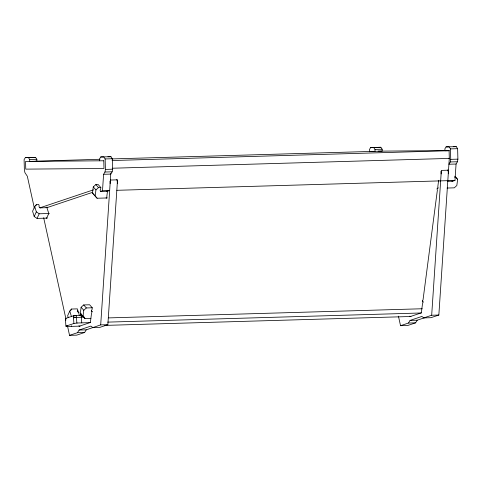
<?xml version="1.0" encoding="UTF-8"?>
<svg xmlns="http://www.w3.org/2000/svg" width="482" height="482" viewBox="0 0 482 482"><rect width="100%" height="100%" fill="white"/><g stroke="black" fill="none" stroke-linecap="round" stroke-linejoin="round"><path stroke-width="0.72" d="M102.497 190.727L109.661 190.517L107.498 191.246L100.334 191.456L102.497 190.727L103.594 174.297L104.98 172.02L105.419 169.417L105.142 158.946L103.781 156.927L100.756 156.951L99.569 158.903L99.617 160.813M67.444 325.79L69.547 335.345L77.451 332.694L79.09 330.043L86.254 329.839L100.696 324.892L110.8 173.424M79.09 330.043L90.863 326.097L92.785 327.549L99.955 327.338L107.86 324.687L117.524 179.834L110.36 180.045M398.433 316.144L400.536 325.699L408.441 323.048L410.08 320.397L421.846 316.451L423.774 317.903L431.679 315.246L441.349 170.399L448.513 170.188M423.774 317.903L430.938 317.692L438.843 315.035L449.302 158.415L449.097 150.709L444.934 150.745L444.886 148.836L446.079 146.89L456.267 146.655L457.623 148.673L457.9 159.144L457.466 161.747L456.074 164.025L454.978 180.455L452.815 181.178L447.356 181.328M107.251 197.951L97.123 198.241L92.472 193.047L93.273 186.92L95.84 184.6L98.171 184.534L100.846 187.546L100.605 189.372A1.319 1.127 -41.6 0 0 101.292 191.414M100.846 187.546L98.515 187.618L95.942 189.932L95.141 196.06L97.123 198.241M90.881 318.409L84.971 318.584L80.313 313.384L81.115 307.257L83.687 304.943L89.598 304.769L92.273 307.781L92.032 309.607A1.319 1.127 -41.6 0 0 92.448 311.649M82.988 316.403L83.79 310.269L86.356 307.956L92.273 307.781M107.57 190.637L106.853 196.18A1.488 0.542 88.3 0 1 106.709 197.861A1.488 0.542 88.3 0 1 106.064 197.879M438.644 180.298L437.837 186.51A1.488 0.542 88.3 0 1 437.698 188.215A1.488 0.542 88.3 0 1 437.047 188.233M454.767 176.201L457.641 179.388L456.84 185.516L454.273 187.835L447.037 188.046M103.594 174.297L110.758 174.086L112.149 171.815L112.583 169.206L112.306 158.741L110.95 156.716L107.926 156.74M456.074 164.025L448.911 164.229L450.302 161.958L450.736 159.355L450.459 148.884L449.103 146.859L446.079 146.89M40.717 207.832A1.319 0.988 24.8 0 1 39.331 207.254A1.319 0.988 24.8 0 1 39.223 206.067L38.747 204.482L36.415 204.549L34.728 206.567L32.589 211.194L34.192 216.52L37.054 218.406L47.182 218.111M35.807 205.868L36.415 204.549M34.192 216.52L36.331 211.887L34.728 206.567M37.054 218.406L39.193 213.779L49.321 213.484M79.066 312.222A1.319 0.988 24.8 0 1 77.879 311.529A1.319 0.988 24.8 0 1 77.861 310.456L77.385 308.872L71.469 309.04L69.782 311.059L67.649 315.692L68.245 317.686M70.86 310.366L71.469 309.04M77.253 311.776L77.861 310.456M35.499 161.205L36.885 161.193L36.831 159.283L35.541 157.355L25.347 157.59L24.1 159.632L24.377 170.098L24.95 172.695L27.323 176.237L34.349 208.152M111.987 158.915L382.202 151.125L382.154 149.215L380.858 147.287L370.67 147.522L369.417 149.565L369.477 151.812M69.547 335.345L76.71 335.141L84.615 332.484L86.254 329.839M400.536 325.699L407.7 325.495L415.604 322.838L417.243 320.193L425.552 317.403M93.424 189.86L39.765 207.875L46.929 207.664L92.821 192.258M81.759 322.874L81.229 315.228L73.372 315.831L65.377 318.512L65.914 326.157L66.528 326.525L80.06 326.127M80.548 315.457L81.229 315.228M80.952 316.017L82.295 315.571L84.971 318.584M65.914 326.157L73.957 323.458L77.156 323.006M73.385 315.951L73.523 317.74L84.368 317.054M73.553 317.722L76.445 317.283M25.347 157.59L35.541 157.355M370.67 147.522L380.858 147.287M100.756 156.951L110.95 156.716M28.372 157.56L29.667 159.488L36.831 159.283M373.695 147.498L374.99 149.426L382.154 149.215M105.142 158.946L112.306 158.741M450.459 148.884L457.623 148.673M99.961 159.265L29.721 161.404L29.667 159.488M112.047 160.536L449.495 150.703M112.246 168.236L449.7 158.397M105.419 169.417L112.583 169.206M450.736 159.355L457.9 159.144M104.98 172.02L112.149 171.815M450.302 161.958L457.466 161.747M454.496 177.243L455.659 177.207L457.641 179.388M116.825 190.306L454.978 180.455M73.909 323.47L73.372 315.831L75.59 315.764M81.518 315.596L83.025 315.547M108.577 317.897L422.166 308.757M90.387 322.621L76.849 323.018L76.313 315.373M107.691 322.121L421.407 312.975M100.696 324.892L107.86 324.687M431.679 315.246L438.843 315.035M104.877 325.404L410.953 316.487M410.08 320.397L417.243 320.193M77.451 332.694L84.615 332.484M408.441 323.048L415.604 322.838M453.243 146.679L456.267 146.655M378.045 151.161L444.982 150.601M370.875 151.372L375.038 151.336L374.99 149.426M65.92 318.837L65.401 318.53L65.793 320.59M36.331 211.887L39.193 213.779M448.953 158.18L449.302 158.415M440.174 180.545L440.644 180.864M92.472 193.047L94.454 195.228M80.313 313.384L82.295 315.571M95.84 184.6L98.515 187.618M93.273 186.92L95.942 189.932M83.687 304.943L86.356 307.956M81.115 307.257L83.79 310.269M46.808 207.224L48.23 211.845A1.488 0.542 88.3 0 1 48.73 213.544A1.488 0.542 88.3 0 1 48.14 214.785L47.17 216.9A1.488 0.542 88.3 0 1 46.838 218.129A1.488 0.542 88.3 0 1 46.266 217.762M79.397 315.541L78.819 313.619A1.488 0.542 88.3 0 0 78.56 312.222A1.488 0.542 88.3 0 0 78 312.107M69.782 311.059L71.384 316.385M43.669 217.744L65.992 319.174M73.372 315.831L73.511 317.74M71.258 325.663L71.306 326.38M66.474 325.808L66.528 326.519M47.001 206.995A1.319 0.988 24.8 0 1 45.977 207.682M423.419 301.997A1.319 1.127 -41.6 0 1 423.021 299.961L437.385 190.041A1.319 1.127 -41.6 0 1 438.325 187.962M453.182 180.413A1.319 1.127 -41.6 0 1 451.863 181.196M107.829 190.517A1.319 1.127 -41.6 0 1 106.54 191.258M91.351 310.42A1.488 0.542 88.3 0 1 91.845 311.715A1.488 0.542 88.3 0 1 91.55 313.27L90.423 321.892A1.157 0.422 88.3 0 1 90.098 322.585L79.337 326.2A1.157 0.422 88.3 0 1 78.94 325.748M447.73 169.905A3.85 1.41 88.3 0 1 448.272 173.743M440.952 171.381A3.85 1.41 88.3 0 1 441.108 173.954M422.467 300.87A1.488 0.542 88.3 0 1 422.841 302.25A1.488 0.542 88.3 0 1 422.533 303.624L421.407 312.246A1.157 0.422 88.3 0 1 421.087 312.938L410.327 316.553A1.157 0.422 88.3 0 1 409.923 316.102M116.746 179.551A3.85 1.41 88.3 0 1 117.289 183.395M109.998 181.214A3.85 1.41 88.3 0 1 110.125 183.6M80.837 315.132A1.157 0.422 88.3 0 1 81.175 313.848M103.781 160.777L25.558 161.434L25.763 169.134L103.979 168.477L103.781 160.777"/></g></svg>
